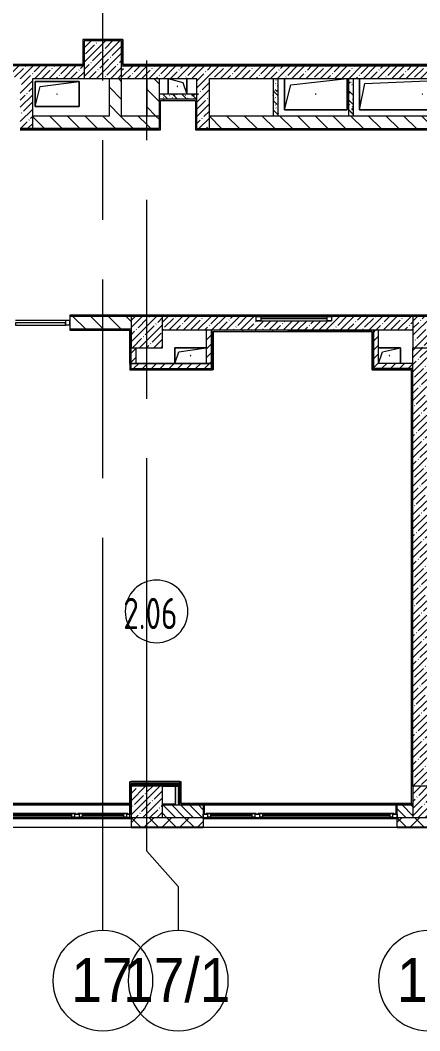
# Model space of a CAD drawing. Header units: millimetres. Extents: x -625 to 415037, y -3642 to 102118.
# Drawn here: x 207912 to 214292, y -3507 to 12629 of the extents above; entities that cross this region are included whole.
import ezdxf

# ---------------------------------------------------------------- set-up
doc = ezdxf.new("R2010")
doc.units = ezdxf.units.MM
doc.linetypes.add('Осевая', pattern=[6350, 1270, -952.5, 3175, -952.5])
for name, color, linetype, lineweight in [('A-AREA-IDEN', 7, 'Continuous', 9), ('A-GENM', 7, 'Continuous', 9), ('A-GLAZ', 7, 'Continuous', 9), ('A-GLAZ-1', 7, 'Continuous', 5), ('A-GLAZ-CURT', 7, 'Continuous', 9), ('A-GLAZ-CURT-2', 7, 'Continuous', 20), ('A-GLAZ-CWMG', 7, 'Continuous', 9), ('A-GLAZ-CWMG-1', 7, 'Continuous', 20), ('A-WALL', 7, 'Continuous', 5), ('I-WALL', 7, 'Continuous', 5), ('S-COLS', 7, 'Continuous', 9), ('S-COLS-1', 7, 'Continuous', 5), ('Оси', 7, 'Continuous', 9), ('Оси-1', 7, 'Continuous', 20), ('Оси-2', 7, 'Осевая', 9)]:
    doc.layers.add(name, color=color, linetype=linetype, lineweight=lineweight)
doc.layers.add('A-AREA-PATT-2', color=7, linetype='Continuous', lineweight=5, true_color=0xcde0ef, transparency=1)
doc.layers.add('A-WALL-1', color=9, linetype='Continuous', lineweight=5, true_color=0x808080)
doc.layers.add('A-WALL-FNSH-1', color=9, linetype='Continuous', lineweight=5, true_color=0x808080)
doc.styles.add('Arial', font='arial.ttf', dxfattribs={"width": 0.9, "height": 700})
doc.styles.add('СПДС', font='ГОСТ тип А.ttf', dxfattribs={"width": 0.9})
pattern_1 = [(45, (148772.12, -0.94), (-114.04925, 114.04925), []), (45, (148886.17, -0.94), (-114.04925, 114.04925), [201.612, -40.322, 6.706, -33.617])]
pattern_2 = [(135, (148772.12, -0.94), (-141.42136, -141.42136), [])]
pattern_3 = [(45, (148772.12, -0.94), (-70.71068, 70.71068), [])]
pattern_4 = [(135, (148772.12, -0.94), (-150.8683, -150.8683), [213.36, -35.56, 7.112, -35.56]), (135, (148772.12, 149.83), (-150.8683, -150.8683), []), (50, (148772.12, -0.94), (255.0577, -22.3145), [26.67, -293.37]), (355, (148772.12, -0.94), (-49.3404, 267.4791), [21.336, -234.696]), (100.451, (148793.38, -2.8), (205.7195, 245.1636), [22.666, -249.326]), (46.184, (148772.12, 70.18), (379.511, -58.86), [40.005, -440.055]), (96.636, (148803.75, 65.27), (332.3634, 346.399), [33.999, -373.989]), (351.184, (148772.12, 70.18), (332.3669, 346.3953), [32.004, -352.044]), (21, (148807.68, 52.4), (212.2602, -143.1711), [26.67, -293.37]), (326, (148807.68, 52.4), (86.5224, 257.8632), [21.336, -234.696]), (71.451, (148825.37, 40.47), (298.78395, 114.6901), [22.666, -249.326]), (37.5, (148772.12, -0.94), (4.32385, 118.37751), [6.706, -225.146, 6.706, -231.546, -235.585]), (37.5, (148772.12, -0.94), (4.32385, 118.37751), [-470.103, 6.706, -228.879]), (7.5, (148772.12, -0.94), (93.54758, 140.2533), [6.706, -129.134, 6.706, -219.812, -89.789]), (7.5, (148772.12, -0.94), (93.54758, 140.2533), [-362.356, 6.706, -83.083]), (327.5, (148692.82, -0.94), (189.82734, -8.02019), [6.706, -82.194, 6.706, -270.662, -368.046]), (327.5, (148692.82, -0.94), (189.82734, -8.02019), [-366.268, 6.706, -361.34]), (317.5, (148657.26, -0.94), (207.38114, 35.59764), [6.706, -108.864, 6.706, -177.495, -261.366]), (317.5, (148657.26, -0.94), (207.38114, 35.59764), [-299.771, 6.706, -254.66])]
pattern_5 = [(0, (148772.123, -0.94), (243.84, 60.96), [20.117, -162.763, 20.117, -162.763, -975.36]), (0, (148772.123, -0.94), (243.84, 60.96), [-365.76, 20.117, -345.643, 20.117, -162.763, -426.72]), (0, (148772.123, -0.94), (243.84, 60.96), [-914.4, 20.117, -101.803, 20.117, -284.683]), (120, (148863.563, 29.54), (-174.71291, 180.691634), [20.117, -162.763, 20.117, -162.763, -975.36]), (120, (148863.563, 29.54), (-174.71291, 180.691634), [-365.76, 20.117, -345.643, 20.117, -162.763, -426.72]), (120, (148863.563, 29.54), (-174.71291, 180.691634), [-914.4, 20.117, -101.803, 20.117, -284.683]), (240, (148894.043, 151.46), (-69.12709, -241.651634), [20.117, -162.763, 20.117, -162.763, -975.36]), (240, (148894.043, 151.46), (-69.12709, -241.651634), [-365.76, 20.117, -345.643, 20.117, -162.763, -426.72]), (240, (148894.043, 151.46), (-69.12709, -241.651634), [-914.4, 20.117, -101.803, 20.117, -284.683])]
pattern_6 = [(45, (148772.12, -0.94), (-212.132, 212.132), []), (135, (148772.12, -0.94), (-212.132, -212.132), [])]

# ---------------------------------------------------------------- blocks, each defined once
blk = doc.blocks.new('BSC_Колонна _Прямоугольная - 500х500-V282-Объем проектирования 2 этажа')
at = {"layer": 'S-COLS-1'}
h = blk.add_hatch(dxfattribs=at)
h.set_pattern_fill('FP_8', color=256, style=0, pattern_type=2)
h.set_pattern_definition([(45, (-61160, -7650), (-114.04925, 114.04925), []), (45, (-61045.95, -7650), (-114.04925, 114.04925), [201.613, -40.323, 6.706, -33.617])])
h.paths.add_polyline_path([(250, -250), (250, 250), (-250, 250), (-250, -250)])
for p, q in [((250, 250), (-250, 250)), ((-250, 250), (-250, -250)), ((250, -250), (250, 250)), ((-250, -250), (250, -250))]:
    blk.add_line(p, q, dxfattribs=at)
blk = doc.blocks.new('BSC_Колонна _Прямоугольная - 500х500-V289-Объем проектирования 2 этажа')
at = {"layer": 'S-COLS-1'}
h = blk.add_hatch(dxfattribs=at)
h.set_pattern_fill('FP_15', color=256, style=0, pattern_type=2)
h.set_pattern_definition([(45, (-61160, -150), (-114.04925, 114.04925), []), (45, (-61045.95, -150), (-114.04925, 114.04925), [201.613, -40.323, 6.706, -33.617])])
h.paths.add_polyline_path([(250, -250), (250, 250), (-250, 250), (-250, -250)])
for p, q in [((250, 250), (-250, 250)), ((-250, 250), (-250, -250)), ((250, -250), (250, 250)), ((-250, -250), (250, -250))]:
    blk.add_line(p, q, dxfattribs=at)
blk = doc.blocks.new('BSC_Колонна _Прямоугольная - 500х500-V290-Объем проектирования 2 этажа')
at = {"layer": 'S-COLS-1'}
h = blk.add_hatch(dxfattribs=at)
h.set_pattern_fill('FP_16', color=256, style=0, pattern_type=2)
h.set_pattern_definition([(45, (-65660, -150), (-114.04925, 114.04925), []), (45, (-65545.95, -150), (-114.04925, 114.04925), [201.613, -40.323, 6.706, -33.617])])
h.paths.add_polyline_path([(250, -250), (250, 250), (-250, 250), (-250, -250), (221, -250)])
for p, q in [((250, 250), (-250, 250)), ((-250, 250), (-250, -250)), ((250, -250), (250, 250)), ((-250, -250), (250, -250))]:
    blk.add_line(p, q, dxfattribs=at)
blk = doc.blocks.new('BSC_Колонна _Прямоугольная - 500х500-V293-Объем проектирования 2 этажа')
at = {"layer": 'S-COLS-1'}
h = blk.add_hatch(dxfattribs=at)
h.set_pattern_fill('FP_19', color=256, style=0, pattern_type=2)
h.set_pattern_definition([(45, (-65660, -7650), (-114.04925, 114.04925), []), (45, (-65545.95, -7650), (-114.04925, 114.04925), [201.613, -40.323, 6.706, -33.617])])
h.paths.add_polyline_path([(-250, -250), (250, -250), (250, 250), (-250, 250), (-250, 123)])
for p, q in [((250, 250), (-250, 250)), ((-250, 250), (-250, -250)), ((250, -250), (250, 250)), ((-250, -250), (250, -250))]:
    blk.add_line(p, q, dxfattribs=at)
blk = doc.blocks.new('BSC_Колонна _Прямоугольная - 600х600-V316-Объем проектирования 2 этажа')
at = {"layer": 'S-COLS-1'}
h = blk.add_hatch(dxfattribs=at)
h.set_pattern_fill('FP_69', color=256, style=0, pattern_type=2)
h.set_pattern_definition([(45, (-60460, -12000), (-114.04925, 114.04925), []), (45, (-60345.95, -12000), (-114.04925, 114.04925), [201.613, -40.323, 6.706, -33.617])])
h.paths.add_polyline_path([(208, -300), (300, -300), (300, 300), (-300, 300), (-300, -300)])
for p, q in [((300, 300), (-300, 300)), ((-300, 300), (-300, -300)), ((300, -300), (300, 300)), ((-300, -300), (300, -300))]:
    blk.add_line(p, q, dxfattribs=at)
blk = doc.blocks.new('120_Окно_СКБ_2Ст - 120_Окно_СКБ_2Ст 3100х2500 _мал_створка слева_-22446080-Объем проектирования 2 этажа')
at = {"layer": 'A-GLAZ'}
for p, q in [((-1550, -127), (-1550, -57)), ((-1550, -57), (-1480, -57)), ((-1480, -127), (-1550, -127)), ((-1480, -127), (-1500, -127)), ((-1500, -127), (-1500, -137)), ((-1500, -137), (670, -137)), ((670, -137), (-1500, -137)), ((-1480, -57), (-1480, -127)), ((650, -87), (-1480, -87)), ((-1480, -87), (-1480, -127)), ((-1430, -137), (-1430, -87)), ((600, -137), (600, -87)), ((650, -127), (650, -57)), ((650, -57), (720, -57)), ((650, -127), (650, -87)), ((720, -127), (650, -127)), ((670, -127), (650, -127)), ((670, -137), (670, -127)), ((720, -127), (700, -127)), ((700, -127), (700, -137)), ((700, -137), (1500, -137)), ((1500, -137), (700, -137)), ((720, -57), (720, -127)), ((1480, -87), (720, -87)), ((720, -87), (720, -127)), ((770, -137), (770, -87)), ((1430, -137), (1430, -87)), ((1480, -127), (1480, -57)), ((1480, -57), (1550, -57)), ((1480, -127), (1480, -87)), ((1550, -127), (1480, -127)), ((1500, -127), (1480, -127)), ((1500, -137), (1500, -127)), ((1550, -57), (1550, -127))]:
    blk.add_line(p, q, dxfattribs=at)
at = {"layer": 'A-GLAZ-1'}
for p, q in [((1550, -57), (-1550, -57)), ((-1530, -127), (-1500, -127)), ((-1430, -107), (600, -107)), ((600, -117), (-1430, -117)), ((670, -127), (700, -127)), ((770, -107), (1430, -107)), ((1430, -117), (770, -117)), ((1500, -127), (1530, -127))]:
    blk.add_line(p, q, dxfattribs=at)
blk = doc.blocks.new('120_Окно_СКБ_2Ст - 120_Окно_СКБ_2Ст 2100х2500 _мал створка СЛЕВА_-22446485-Объем проектирования 2 этажа')
at = {"layer": 'A-GLAZ'}
for p, q in [((-1050, -127), (-1050, -57)), ((-1050, -57), (-980, -57)), ((-980, -127), (-1050, -127)), ((-980, -127), (-1000, -127)), ((-1000, -127), (-1000, -137)), ((-1000, -137), (-200, -137)), ((-200, -137), (-1000, -137)), ((-980, -57), (-980, -127)), ((-220, -87), (-980, -87)), ((-980, -87), (-980, -127)), ((-930, -137), (-930, -87)), ((-270, -137), (-270, -87)), ((-220, -127), (-220, -57)), ((-220, -57), (-150, -57)), ((-220, -127), (-220, -87)), ((-150, -127), (-220, -127)), ((-200, -127), (-220, -127)), ((-200, -137), (-200, -127)), ((-150, -127), (-170, -127)), ((-170, -127), (-170, -137)), ((-170, -137), (1000, -137)), ((1000, -137), (-170, -137)), ((-150, -57), (-150, -127)), ((980, -87), (-150, -87)), ((-150, -87), (-150, -127)), ((-100, -137), (-100, -87)), ((930, -137), (930, -87)), ((980, -127), (980, -57)), ((980, -57), (1050, -57)), ((980, -127), (980, -87)), ((1050, -127), (980, -127)), ((1000, -127), (980, -127)), ((1000, -137), (1000, -127)), ((1050, -57), (1050, -127))]:
    blk.add_line(p, q, dxfattribs=at)
at = {"layer": 'A-GLAZ-1'}
for p, q in [((1050, -57), (-1050, -57)), ((-1050, -127), (-1000, -127)), ((-930, -107), (-270, -107)), ((-270, -117), (-930, -117)), ((-200, -127), (-170, -127)), ((-100, -107), (930, -107)), ((930, -117), (-100, -117)), ((1000, -127), (1030, -127))]:
    blk.add_line(p, q, dxfattribs=at)
blk = doc.blocks.new('GM_Отверстие прямоугольное _в плите_ - Отверстие-21619835-Объем проектирования 2 этажа')
at = {"layer": 'A-GENM'}
for p, q in [((-125, 150), (125, 150)), ((125, 150), (-125, 150)), ((-125, -150), (-62.5, 87.5)), ((-62.5, 87.5), (125, 150)), ((125, -150), (-125, -150)), ((-125, -150), (125, -150))]:
    blk.add_line(p, q, dxfattribs=at)
for start, end in [(360, 180), (180, 360)]:
    blk.add_arc((0, 0), 2.5, start, end, dxfattribs=at)
blk = doc.blocks.new('GM_Отверстие прямоугольное _в плите_ - Отверстие-21982021-Объем проектирования 2 этажа')
at = {"layer": 'A-GENM'}
for p, q in [((-350, -200), (-350, 200)), ((-350, 200), (350, 200)), ((350, 200), (-350, 200)), ((-350, 200), (-350, -200)), ((-270, 120), (350, 200)), ((350, 200), (350, -200)), ((350, -200), (350, 200)), ((-350, -200), (-270, 120)), ((350, -200), (-350, -200)), ((-350, -200), (350, -200))]:
    blk.add_line(p, q, dxfattribs=at)
for start, end in [(360, 180), (180, 360)]:
    blk.add_arc((0, 0), 2.5, start, end, dxfattribs=at)
blk = doc.blocks.new('GM_Отверстие прямоугольное _в плите_ - Отверстие-21980457-Объем проектирования 2 этажа')
at = {"layer": 'A-GENM'}
for p, q in [((-500, -250), (-500, 250)), ((-500, 250), (-500, -250)), ((-400, 150), (500, 250)), ((500, 250), (500, -250)), ((500, -250), (500, 250)), ((-500, -250), (-400, 150)), ((500, -250), (-500, -250)), ((-500, -250), (500, -250))]:
    blk.add_line(p, q, dxfattribs=at)
for start, end in [(360, 180), (180, 360)]:
    blk.add_arc((0, 0), 2.5, start, end, dxfattribs=at)
blk = doc.blocks.new('GM_Отверстие прямоугольное _в плите_ - Отверстие-21982946-Объем проектирования 2 этажа')
at = {"layer": 'A-GENM'}
for p, q in [((-1000, -250), (-1000, 250)), ((-1000, 250), (-1000, -250)), ((-1000, -250), (-917, 167)), ((-917, 167), (1000, 250)), ((1000, -250), (-1000, -250)), ((-1000, -250), (1000, -250))]:
    blk.add_line(p, q, dxfattribs=at)
for start, end in [(360, 180), (180, 360)]:
    blk.add_arc((0, 0), 2.5, start, end, dxfattribs=at)
blk = doc.blocks.new('GM_Отверстие прямоугольное _в плите_ - Отверстие-21981336-Объем проектирования 2 этажа')
at = {"layer": 'A-GENM'}
for p, q in [((-175, 125), (175, 125)), ((175, 125), (-175, 125)), ((-175, -125), (-112.5, 62.5)), ((-112.5, 62.5), (175, 125)), ((175, 125), (175, -125)), ((175, -125), (175, 125))]:
    blk.add_line(p, q, dxfattribs=at)
for start, end in [(360, 180), (180, 360)]:
    blk.add_arc((0, 0), 2.5, start, end, dxfattribs=at)
blk = doc.blocks.new('GM_Отверстие прямоугольное _в плите_ - Отверстие-V416-Объем проектирования 2 этажа')
at = {"layer": 'A-GENM'}
for p, q in [((-250, -125), (-250, 125)), ((-250, 125), (250, 125)), ((250, 125), (-250, 125)), ((-250, 125), (-250, -125)), ((-250, -125), (-187, 62)), ((-187, 62), (250, 125))]:
    blk.add_line(p, q, dxfattribs=at)
for start, end in [(360, 180), (180, 360)]:
    blk.add_arc((0, 0), 2.5, start, end, dxfattribs=at)
blk = doc.blocks.new('120_Окно_СКБ_1Ст - 120_Окно_СКБ_1Ст 400х1200 EI30-24228621-Объем проектирования 2 этажа')
at = {"layer": 'A-GLAZ'}
for p, q in [((-600, 40), (-600, 110)), ((-600, 110), (-530, 110)), ((-530, 40), (-600, 40)), ((-530, 110), (-530, 40)), ((530, 40), (530, 110)), ((530, 110), (600, 110)), ((600, 40), (530, 40)), ((600, 110), (600, 40))]:
    blk.add_line(p, q, dxfattribs=at)
at = {"layer": 'A-GLAZ-1'}
for p, q in [((600, 110), (-600, 110)), ((-600, 40), (600, 40)), ((530, 80), (-530, 80)), ((530, 70), (-530, 70))]:
    blk.add_line(p, q, dxfattribs=at)
blk = doc.blocks.new('Прямоугольный импост - 50 x 70 мм-31700031-Объем проектирования 2 этажа')
at = {"layer": 'A-GLAZ-CWMG-1'}
for p, q in [((-70, 35), (0, 35)), ((-70, -35), (-70, 35)), ((0, 35), (0, -35)), ((0, -35), (-70, -35))]:
    blk.add_line(p, q, dxfattribs=at)
blk = doc.blocks.new('Системная панель - Стекло - 40мм-V499-Объем проектирования 2 этажа')
at = {"layer": 'A-GLAZ-CURT-2'}
for p, q in [((397.5, 0), (-397.5, 0)), ((-397.5, 0), (-397.5, -40)), ((397.5, -40), (397.5, 0)), ((-397.5, -40), (397.5, -40))]:
    blk.add_line(p, q, dxfattribs=at)
blk = doc.blocks.new('Прямоугольный импост - 50 x 70 мм-31720914-Объем проектирования 2 этажа')
at = {"layer": 'A-GLAZ-CWMG'}
blk.add_line((6460, 7920), (5665, 7920), dxfattribs=at)
blk = doc.blocks.new('Ось сетки - D8-29747960-Объем проектирования 2 этажа')
at = {"layer": 'Оси-1'}
for start, end in [(360, 180), (180, 360)]:
    blk.add_arc((0, 0), 4, start, end, dxfattribs=at)
blk = doc.blocks.new('Марка_Помещения - Номер-25198446-Объем проектирования 2 этажа')
at = {"layer": 'A-AREA-IDEN'}
for start, end in [(360, 180), (180, 360)]:
    blk.add_arc((0, 0), 2.5, start, end, dxfattribs=at)

msp = doc.modelspace()

# ---------------------------------------------------------------- hatches: boundary and pattern name
at = {"layer": 'A-AREA-PATT-2'}
h = msp.add_hatch(color=256, dxfattribs=at)
h.paths.add_polyline_path([(210991, 7049), (210991, 7651), (212183, 7651), (212183, 7655), (210987, 7654), (210987, 7150), (210983, 7148), (210983, 7049)])
h.paths.add_polyline_path([(209707, 7049), (210982, 7049), (210982, 7150), (210972, 7149), (210972, 7059), (209662, 7059), (209663, 7049), (209685, 7049)])
at = {"layer": 'A-WALL'}
h = msp.add_hatch(dxfattribs=at)
h.set_pattern_fill('FP_2', color=256, style=0, pattern_type=2)
h.set_pattern_definition([(135, (148772.12, -0.94), (-70.71068, -70.71068), [])])
h.paths.add_polyline_path([(213932, -101), (214182, -101), (214182, 99), (213932, 99), (213932, 81)])
h.paths.add_polyline_path([(210317, -101), (210832, -101), (210832, 99), (210182, 99), (210182, -101)])
h = msp.add_hatch(dxfattribs=at)
h.set_pattern_fill('FP_24', color=256, style=0, pattern_type=2)
h.set_pattern_definition([(45, (148772.12, -0.94), (-141.42136, 141.42136), []), (135, (148772.12, -0.94), (-141.42136, -141.42136), [])])
h.paths.add_polyline_path([(224252, -251), (224472, -251), (224472, -101), (220332, -101), (220332, -251), (224049, -251)])
h.paths.add_polyline_path([(216099, -251), (219432, -251), (219432, -101), (215832, -101), (215832, -251)])
h.paths.add_polyline_path([(214182, -251), (214932, -251), (214932, -101), (213932, -101), (213932, -251)])
h.paths.add_polyline_path([(210182, -251), (210832, -251), (210832, -101), (209682, -101), (209682, -251)])
h.paths.add_polyline_path([(207582, -251), (207582, -101), (206832, -101), (206832, -251), (207426, -251)])
h.paths.add_polyline_path([(205182, -251), (205932, -251), (205932, -101), (205182, -101), (205182, -119)])
h.paths.add_polyline_path([(200682, -251), (202082, -251), (202082, -101), (200682, -101)])
h.paths.add_polyline_path([(196585, -251), (197582, -251), (197582, -101), (196182, -101), (196182, -251)])
h.paths.add_polyline_path([(191682, -251), (192808, -251), (192808, -101), (191432, -101), (191432, -251), (191526, -251)])
h.paths.add_polyline_path([(194082, -251), (194082, -101), (193708, -101), (193708, -251)])
h.paths.add_polyline_path([(187262, -251), (188332, -251), (188332, -101), (186762, -101), (186762, -251), (187189, -251)])
h.paths.add_polyline_path([(181782, -251), (182642, -251), (182642, -101), (181782, -101), (181782, -119)])
h.paths.add_polyline_path([(183575, -251), (184662, -251), (184662, -101), (183542, -101), (183542, -251)])
h.paths.add_polyline_path([(178516, -251), (179682, -251), (179682, -101), (177982, -101), (177982, -251)])
h.paths.add_polyline_path([(171289, -251), (171482, -251), (171482, -101), (170382, -101), (170382, -251), (171282, -251)])
h.paths.add_polyline_path([(174903, -251), (175182, -251), (175182, -101), (173582, -101), (173582, -251), (174332, -251)])
h.paths.add_polyline_path([(165432, -251), (166032, -251), (166032, -101), (164882, -101), (164882, -251)])
h.paths.add_polyline_path([(167582, -251), (167582, -101), (166932, -101), (166932, -251), (166953, -251)])
h.paths.add_polyline_path([(160932, -251), (161782, -251), (161782, -101), (160432, -101), (160432, -251), (160448, -251)])
h.paths.add_polyline_path([(155389, -251), (157332, -251), (157332, -101), (153402, -101), (153402, -251), (154666, -251)])
h.paths.add_polyline_path([(148662, -251), (152502, -251), (152502, -101), (148512, -101), (148512, -251)])
at = {"layer": 'I-WALL'}
h = msp.add_hatch(dxfattribs=at)
h.set_pattern_fill('FP_191', color=256, style=0, pattern_type=2)
h.set_pattern_definition(pattern_5)
h.paths.add_polyline_path([(208932, 11919), (208932, 12319), (208912, 12319), (208912, 11919)])
h = msp.add_hatch(dxfattribs=at)
h.set_pattern_fill('FP_191', color=256, style=0, pattern_type=2)
h.set_pattern_definition(pattern_5)
h.paths.add_polyline_path([(208940, 12299), (209552, 12299), (209552, 12319), (208932, 12319), (208932, 12299)])
h = msp.add_hatch(dxfattribs=at)
h.set_pattern_fill('FP_191', color=256, style=0, pattern_type=2)
h.set_pattern_definition(pattern_5)
h.paths.add_polyline_path([(209532, 11899), (209552, 11901), (209552, 11919), (209534, 11901)])
h.paths.add_polyline_path([(209532, 11899), (209552, 11920), (209552, 12299), (209532, 12299), (209532, 11901)])
h = msp.add_hatch(dxfattribs=at)
h.set_pattern_fill('FP_1', color=256, style=0, pattern_type=2)
h.set_pattern_definition(pattern_1)
h.paths.add_polyline_path([(209932, 11699), (214932, 11699), (214932, 11899), (209532, 11899), (209532, 11699), (209867, 11699)])
h.paths.add_polyline_path([(208871, 11699), (208932, 11699), (208932, 11899), (203532, 11899), (203532, 11699), (208112, 11699)])
h = msp.add_hatch(dxfattribs=at)
h.set_pattern_fill('FP_191', color=256, style=0, pattern_type=2)
h.set_pattern_definition(pattern_5)
h.paths.add_polyline_path([(204535, 11899), (208932, 11899), (208911, 11919), (203553, 11919), (203552, 11899), (204472, 11899)])
h.paths.add_polyline_path([(208932, 11899), (208932, 11919), (208912, 11919)])
h = msp.add_hatch(dxfattribs=at)
h.set_pattern_fill('FP_191', color=256, style=0, pattern_type=2)
h.set_pattern_definition(pattern_5)
h.paths.add_polyline_path([(214932, 11899), (214932, 11919), (214914, 11917)])
h.paths.add_polyline_path([(214932, 11899), (214911, 11919), (209552, 11919), (209552, 11899), (214778, 11899)])
h = msp.add_hatch(dxfattribs=at)
h.set_pattern_fill('FP_1', color=256, style=0, pattern_type=2)
h.set_pattern_definition(pattern_1)
h.paths.add_polyline_path([(208112, 10899), (208112, 11699), (207912, 11699), (207912, 10899)])
h = msp.add_hatch(dxfattribs=at)
h.set_pattern_fill('FP_23', color=256, style=0, pattern_type=2)
h.set_pattern_definition(pattern_2)
h.paths.add_polyline_path([(209332, 11099), (209532, 11099), (209532, 11699), (209332, 11699), (209332, 11199)])
h = msp.add_hatch(dxfattribs=at)
h.set_pattern_fill('FP_23', color=256, style=0, pattern_type=2)
h.set_pattern_definition(pattern_2)
h.paths.add_polyline_path([(209992, 11099), (210132, 11099), (210132, 11699), (209932, 11699), (209932, 11099)])
h = msp.add_hatch(dxfattribs=at)
h.set_pattern_fill('FP_1', color=256, style=0, pattern_type=2)
h.set_pattern_definition(pattern_1)
h.paths.add_polyline_path([(210732, 10899), (210932, 10899), (210932, 11699), (210732, 11699), (210732, 11099)])
h = msp.add_hatch(dxfattribs=at)
h.set_pattern_fill('FP_41', color=256, style=0, pattern_type=2)
h.set_pattern_definition(pattern_4)
h.paths.add_polyline_path([(212032, 11099), (212032, 11699), (211952, 11699), (211952, 11099)])
h = msp.add_hatch(dxfattribs=at)
h.set_pattern_fill('FP_41', color=256, style=0, pattern_type=2)
h.set_pattern_definition(pattern_4)
h.paths.add_polyline_path([(213232, 11099), (213232, 11699), (213152, 11699), (213152, 11099)])
h = msp.add_hatch(dxfattribs=at)
h.set_pattern_fill('FP_41', color=256, style=0, pattern_type=2)
h.set_pattern_definition(pattern_4)
h.paths.add_polyline_path([(210132, 11369), (210732, 11369), (210732, 11449), (210132, 11449)])
h = msp.add_hatch(dxfattribs=at)
h.set_pattern_fill('FP_191', color=256, style=0, pattern_type=2)
h.set_pattern_definition(pattern_5)
h.paths.add_polyline_path([(210132, 11369), (210152, 11349), (210152, 11369)])
h.paths.add_polyline_path([(210152, 10879), (210151, 11349), (210132, 11366), (210132, 10879)])
h = msp.add_hatch(dxfattribs=at)
h.set_pattern_fill('FP_191', color=256, style=0, pattern_type=2)
h.set_pattern_definition(pattern_5)
h.paths.add_polyline_path([(210152, 11349), (210711, 11349), (210732, 11369), (210152, 11369), (210152, 11362)])
h.paths.add_polyline_path([(210712, 11349), (210732, 11349), (210732, 11369), (210723, 11360)])
h = msp.add_hatch(dxfattribs=at)
h.set_pattern_fill('FP_191', color=256, style=0, pattern_type=2)
h.set_pattern_definition(pattern_5)
h.paths.add_polyline_path([(210732, 10899), (210732, 11349), (210712, 11349), (210712, 10899)])
h = msp.add_hatch(dxfattribs=at)
h.set_pattern_fill('FP_23', color=256, style=0, pattern_type=2)
h.set_pattern_definition(pattern_2)
h.paths.add_polyline_path([(209732, 10899), (209932, 10899), (209932, 11099), (208112, 11099), (208112, 10899), (209594, 10899)])
h.paths.add_polyline_path([(197307, 10899), (200482, 10899), (200482, 11099), (196033, 11099), (196033, 10899)])
h.paths.add_polyline_path([(200682, 10899), (204272, 10899), (204272, 11099), (200682, 11099)])
h.paths.add_polyline_path([(205172, 10899), (205382, 10899), (205382, 11099), (205172, 11099), (205172, 10940)])
h.paths.add_polyline_path([(206082, 10899), (206302, 10899), (206302, 11099), (206082, 11099), (206082, 10979)])
h.paths.add_polyline_path([(207212, 10899), (207212, 11099), (207002, 11099), (207002, 10899)])
h = msp.add_hatch(dxfattribs=at)
h.set_pattern_fill('FP_23', color=256, style=0, pattern_type=2)
h.set_pattern_definition(pattern_2)
h.paths.add_polyline_path([(209932, 10899), (210132, 10899), (210132, 11099), (209932, 11099), (209932, 11038)])
h = msp.add_hatch(dxfattribs=at)
h.set_pattern_fill('FP_23', color=256, style=0, pattern_type=2)
h.set_pattern_definition(pattern_2)
h.paths.add_polyline_path([(215332, 10899), (215332, 11099), (210932, 11099), (210932, 10899), (214653, 10899)])
h = msp.add_hatch(dxfattribs=at)
h.set_pattern_fill('FP_191', color=256, style=0, pattern_type=2)
h.set_pattern_definition(pattern_5)
h.paths.add_polyline_path([(209732, 10879), (210132, 10879), (210132, 10899), (207912, 10899), (207912, 10879), (209594, 10879)])
h.paths.add_polyline_path([(207111, 10879), (207212, 10879), (207212, 10899), (207002, 10899), (207002, 10879), (207031, 10879)])
h.paths.add_polyline_path([(206302, 10879), (206302, 10899), (206082, 10899), (206082, 10879), (206231, 10879)])
h.paths.add_polyline_path([(201644, 10879), (204472, 10879), (204472, 10899), (196013, 10899), (196013, 10879), (200911, 10879)])
h.paths.add_polyline_path([(205172, 10879), (205382, 10879), (205382, 10899), (205172, 10899)])
h = msp.add_hatch(dxfattribs=at)
h.set_pattern_fill('FP_191', color=256, style=0, pattern_type=2)
h.set_pattern_definition(pattern_5)
h.paths.add_polyline_path([(212032, 10879), (215532, 10879), (215532, 10899), (210712, 10898), (210712, 10879), (211952, 10879)])
h = msp.add_hatch(dxfattribs=at)
h.set_pattern_fill('FP_191', color=256, style=0, pattern_type=2)
h.set_pattern_definition(pattern_5)
h.paths.add_polyline_path([(223516, 7899), (223522, 7899), (223501, 7919), (222477, 7919), (222477, 7907), (222532, 7907), (222532, 7899), (223502, 7899)])
h.paths.add_polyline_path([(221022, 7899), (221023, 7907), (221077, 7907), (221077, 7919), (220507, 7919), (220507, 7907), (220537, 7907), (220537, 7899), (220872, 7899)])
h.paths.add_polyline_path([(219092, 7899), (219377, 7899), (219377, 7907), (219407, 7907), (219407, 7919), (218133, 7919), (218133, 7907), (218163, 7907), (218163, 7899), (218989, 7899)])
h.paths.add_polyline_path([(214402, 7899), (214697, 7900), (214697, 7907), (214727, 7907), (214727, 7919), (208703, 7919), (208703, 7899), (214182, 7899)])
h.paths.add_polyline_path([(216099, 7899), (217003, 7899), (217003, 7907), (217033, 7907), (217033, 7919), (215827, 7919), (215827, 7907), (215857, 7907), (215857, 7899), (215991, 7899)])
h.paths.add_polyline_path([(206203, 7899), (206203, 7919), (199702, 7919), (199702, 7899), (205980, 7899)])
h.paths.add_polyline_path([(196682, 7899), (197202, 7899), (197202, 7919), (190833, 7919), (190833, 7899), (196182, 7899)])
h.paths.add_polyline_path([(187532, 7899), (188333, 7899), (188333, 7919), (187532, 7918), (187513, 7899)])
h.paths.add_polyline_path([(187512, 7899), (187522, 7909), (187512, 7919), (187512, 7913)])
h = msp.add_hatch(dxfattribs=at)
h.set_pattern_fill('FP_23', color=256, style=0, pattern_type=2)
h.set_pattern_definition(pattern_2)
h.paths.add_polyline_path([(205952, 7699), (206203, 7699), (206203, 7899), (205682, 7899), (205682, 7699)])
h.paths.add_polyline_path([(208703, 7699), (209682, 7699), (209682, 7899), (208703, 7899), (208703, 7855)])
h = msp.add_hatch(dxfattribs=at)
h.set_pattern_fill('FP_1', color=256, style=0, pattern_type=2)
h.set_pattern_definition(pattern_1)
h.paths.add_polyline_path([(213930, 7679), (214182, 7679), (214182, 7899), (212882, 7899), (212882, 7829), (211682, 7829), (211682, 7899), (210182, 7899), (210182, 7679), (213632, 7679)])
h = msp.add_hatch(dxfattribs=at)
h.set_pattern_fill('FP_191', color=256, style=0, pattern_type=2)
h.set_pattern_definition(pattern_5)
h.paths.add_polyline_path([(209661, 7679), (209682, 7699), (208703, 7699), (208703, 7679), (209411, 7679)])
h.paths.add_polyline_path([(209682, 7679), (209682, 7699), (209662, 7679)])
h.paths.add_polyline_path([(205980, 7679), (206203, 7679), (206203, 7699), (205682, 7699), (205703, 7679), (205952, 7679)])
h.paths.add_polyline_path([(205702, 7679), (205682, 7699), (205682, 7679)])
h = msp.add_hatch(dxfattribs=at)
h.set_pattern_fill('FP_191', color=256, style=0, pattern_type=2)
h.set_pattern_definition(pattern_5)
h.paths.add_polyline_path([(209682, 7069), (209682, 7679), (209662, 7679), (209662, 7069)])
h = msp.add_hatch(dxfattribs=at)
h.set_pattern_fill('FP_22', color=256, style=0, pattern_type=2)
h.set_pattern_definition(pattern_3)
h.paths.add_polyline_path([(210962, 7149), (210962, 7679), (210882, 7679), (210882, 7149), (210918, 7149)])
h = msp.add_hatch(dxfattribs=at)
h.set_pattern_fill('FP_191', color=256, style=0, pattern_type=2)
h.set_pattern_definition(pattern_5)
h.paths.add_polyline_path([(213208, 7659), (213531, 7659), (213532, 7679), (210962, 7679), (210962, 7659), (213125, 7659)])
h = msp.add_hatch(dxfattribs=at)
h.set_pattern_fill('FP_191', color=256, style=0, pattern_type=2)
h.set_pattern_definition(pattern_5)
h.paths.add_polyline_path([(210972, 7049), (210982, 7049), (210982, 7659), (210962, 7659), (210962, 7049), (210971, 7049)])
h = msp.add_hatch(dxfattribs=at)
h.set_pattern_fill('FP_191', color=256, style=0, pattern_type=2)
h.set_pattern_definition(pattern_5)
h.paths.add_polyline_path([(213552, 7069), (213552, 7679), (213532, 7679), (213532, 7069)])
h = msp.add_hatch(dxfattribs=at)
h.set_pattern_fill('FP_22', color=256, style=0, pattern_type=2)
h.set_pattern_definition(pattern_3)
h.paths.add_polyline_path([(213632, 7069), (213632, 7679), (213552, 7679), (213552, 7069), (213573, 7069)])
h = msp.add_hatch(dxfattribs=at)
h.set_pattern_fill('FP_22', color=256, style=0, pattern_type=2)
h.set_pattern_definition(pattern_3)
h.paths.add_polyline_path([(209700, 7149), (209762, 7149), (209762, 7399), (209682, 7399), (209682, 7149)])
h = msp.add_hatch(dxfattribs=at)
h.set_pattern_fill('FP_1', color=256, style=0, pattern_type=2)
h.set_pattern_definition(pattern_1)
h.paths.add_polyline_path([(214354, 399), (214402, 399), (214402, 7399), (214182, 7399), (214182, 399), (214346, 399)])
h = msp.add_hatch(dxfattribs=at)
h.set_pattern_fill('FP_22', color=256, style=0, pattern_type=2)
h.set_pattern_definition(pattern_3)
h.paths.add_polyline_path([(210482, 7069), (210962, 7069), (210962, 7149), (209682, 7149), (209682, 7069), (210317, 7069)])
h = msp.add_hatch(dxfattribs=at)
h.set_pattern_fill('FP_22', color=256, style=0, pattern_type=2)
h.set_pattern_definition(pattern_3)
h.paths.add_polyline_path([(213930, 7069), (214182, 7069), (214182, 7149), (213632, 7149), (213632, 7069), (213763, 7069)])
h = msp.add_hatch(dxfattribs=at)
h.set_pattern_fill('FP_191', color=256, style=0, pattern_type=2)
h.set_pattern_definition(pattern_5)
h.paths.add_polyline_path([(210961, 7049), (210961, 7049), (209662, 7069), (209663, 7049), (210483, 7049)])
h = msp.add_hatch(dxfattribs=at)
h.set_pattern_fill('FP_191', color=256, style=0, pattern_type=2)
h.set_pattern_definition(pattern_5)
h.paths.add_polyline_path([(210962, 7049), (210962, 7069), (209762, 7068), (210961, 7049)])
h = msp.add_hatch(dxfattribs=at)
h.set_pattern_fill('FP_191', color=256, style=0, pattern_type=2)
h.set_pattern_definition(pattern_5)
h.paths.add_polyline_path([(213930, 7049), (214161, 7049), (214161, 7069), (213532, 7069), (213532, 7049), (213781, 7049)])
h = msp.add_hatch(dxfattribs=at)
h.set_pattern_fill('FP_191', color=256, style=0, pattern_type=2)
h.set_pattern_definition(pattern_5)
h.paths.add_polyline_path([(214182, 99), (214180, 119), (214162, 119), (214162, 99)])
h.paths.add_polyline_path([(214182, 119), (214182, 7069), (214162, 7069), (214163, 120), (214180, 119)])
for points in [[(210180, 424), (210462, 424), (210462, 474), (209682, 474), (209682, 469), (209662, 469), (209662, 424), (209682, 424)], [(210387, 99), (210437, 99), (210437, 399), (210387, 399), (210387, 119)]]:
    msp.add_hatch(color=256, dxfattribs=at).paths.add_polyline_path(points)
h = msp.add_hatch(dxfattribs=at)
h.set_pattern_fill('FP_192', color=256, style=0, pattern_type=2)
h.set_pattern_definition(pattern_6)
h.paths.add_polyline_path([(210317, 412), (210462, 412), (210462, 424), (209662, 424), (209662, 412), (210182, 412)])
h = msp.add_hatch(dxfattribs=at)
h.set_pattern_fill('FP_192', color=256, style=0, pattern_type=2)
h.set_pattern_definition(pattern_6)
h.paths.add_polyline_path([(210317, 399), (210450, 399), (210450, 412), (209662, 412), (209662, 399), (210182, 399)])
h = msp.add_hatch(dxfattribs=at)
h.set_pattern_fill('FP_191', color=256, style=0, pattern_type=2)
h.set_pattern_definition(pattern_5)
h.paths.add_polyline_path([(209682, 129), (209682, 399), (209662, 399), (209662, 129), (209672, 129)])
h = msp.add_hatch(dxfattribs=at)
h.set_pattern_fill('FP_192', color=256, style=0, pattern_type=2)
h.set_pattern_definition(pattern_6)
h.paths.add_polyline_path([(210450, 99), (210450, 399), (210437, 399), (210437, 99)])
h = msp.add_hatch(dxfattribs=at)
h.set_pattern_fill('FP_192', color=256, style=0, pattern_type=2)
h.set_pattern_definition(pattern_6)
h.paths.add_polyline_path([(210462, 99), (210462, 412), (210450, 412), (210450, 99)])
h = msp.add_hatch(dxfattribs=at)
h.set_pattern_fill('FP_191', color=256, style=0, pattern_type=2)
h.set_pattern_definition(pattern_5)
h.paths.add_polyline_path([(210462, 119), (210482, 120), (210482, 449), (210462, 449), (210462, 119)])
h = msp.add_hatch(dxfattribs=at)
h.set_pattern_fill('FP_191', color=256, style=0, pattern_type=2)
h.set_pattern_definition(pattern_5)
h.paths.add_polyline_path([(205932, 99), (209672, 99), (209672, 119), (205932, 119)])
h = msp.add_hatch(dxfattribs=at)
h.set_pattern_fill('FP_191', color=256, style=0, pattern_type=2)
h.set_pattern_definition(pattern_5)
h.paths.add_polyline_path([(212123, 99), (214162, 101), (214162, 119), (210462, 119), (210462, 99), (211762, 99)])
h = msp.add_hatch(dxfattribs=at)
h.set_pattern_fill('FP_191', color=256, style=0, pattern_type=2)
h.set_pattern_definition(pattern_5)
h.paths.add_polyline_path([(210852, -49), (210852, 99), (210832, 99), (210832, -49)])
h = msp.add_hatch(dxfattribs=at)
h.set_pattern_fill('FP_191', color=256, style=0, pattern_type=2)
h.set_pattern_definition(pattern_5)
h.paths.add_polyline_path([(213932, -49), (213930, 99), (213912, 97), (213912, -49), (213930, -49)])

# ---------------------------------------------------------------- linework, layer by layer
at = {"layer": 'A-WALL'}
for p, q in [((208912, 12319), (208912, 11919)), ((209552, 12319), (209552, 11919)), ((203552, 11919), (208912, 11919)), ((209532, 11899), (214932, 11899)), ((210152, 10878), (210152, 11349)), ((210132, 10899), (207912, 10899)), ((210132, 10878), (210132, 10879)), ((208703, 7919), (214052, 7919)), ((211532, 7919), (211532, 7920)), ((211582, 7920), (211582, 7919)), ((214052, 7919), (214052, 7920)), ((208703, 7699), (209682, 7699)), ((209661, 7678), (209661, 7679)), ((214182, 7679), (210182, 7679)), ((210962, 7679), (210962, 7069)), ((213532, 7659), (212183, 7659)), ((213531, 7658), (213531, 7659)), ((213532, 7069), (213532, 7659)), ((214182, 399), (214182, 7399)), ((214182, 7069), (213552, 7069)), ((214162, 99), (214162, 7049)), ((210462, 424), (209662, 424)), ((210450, 412), (209662, 412)), ((209662, 399), (209682, 399)), ((210437, 399), (210437, 99)), ((210450, 412), (210450, 99)), ((210482, 120), (210482, 119)), ((210482, 119), (214182, 119)), ((214162, 99), (214182, 99)), ((209662, -101), (209662, -49)), ((210182, -101), (214182, -101)), ((209682, -259), (207582, -259)), ((209682, -251), (210832, -251)), ((209682, -254), (210832, -254)), ((213932, -259), (210832, -259)), ((213932, -251), (214932, -251)), ((213932, -254), (214932, -254))]:
    msp.add_line(p, q, dxfattribs=at)
at = {"layer": 'A-WALL-1'}
for p, q in [((209552, 12319), (208912, 12319)), ((208932, 11899), (203532, 11899)), ((208112, 10899), (208112, 11699)), ((208112, 11699), (208932, 11699)), ((209332, 11699), (209332, 11099)), ((209532, 11099), (209532, 11699)), ((209532, 11699), (210732, 11699)), ((209932, 11699), (209932, 11099)), ((210132, 11699), (210132, 10899)), ((210732, 10899), (210732, 11699)), ((210932, 10899), (210932, 11699)), ((210932, 11699), (214932, 11699)), ((211952, 11699), (211952, 11099)), ((212032, 11099), (212032, 11699)), ((213152, 11699), (213152, 11099)), ((213232, 11099), (213232, 11699)), ((210732, 11449), (210132, 11449)), ((210732, 11369), (210132, 11369)), ((210711, 11349), (210712, 11349)), ((210712, 11349), (210712, 10879)), ((209332, 11099), (208112, 11099)), ((210132, 11099), (209532, 11099)), ((215332, 11099), (210932, 11099)), ((210132, 10878), (210152, 10878)), ((210732, 10899), (215532, 10899)), ((208703, 7919), (208703, 7679)), ((209682, 7899), (208703, 7899)), ((211682, 7899), (210182, 7899)), ((214182, 7899), (212882, 7899)), ((209661, 7679), (209662, 7679)), ((210882, 7679), (210882, 7149)), ((210982, 7049), (210982, 7651)), ((213552, 7679), (213552, 7069)), ((213632, 7149), (213632, 7679)), ((209682, 7049), (209682, 7399)), ((209762, 7149), (209762, 7399)), ((209662, 7150), (209662, 7049)), ((210882, 7149), (209762, 7149)), ((214182, 7149), (213632, 7149)), ((209662, 7049), (210982, 7049)), ((209682, 7069), (210962, 7069)), ((214161, 7049), (214162, 7049)), ((210462, 469), (209662, 469)), ((210462, 474), (209682, 474)), ((209682, 474), (209682, 469)), ((209682, 449), (210462, 449)), ((210182, 399), (210437, 399)), ((210387, 399), (210387, 99)), ((210462, 99), (210462, 474)), ((205682, 99), (209672, 99)), ((209662, 140), (209662, 129)), ((209662, 129), (209682, 129)), ((209672, 99), (209672, 119)), ((210182, 99), (214162, 99)), ((210832, 99), (210832, -251)), ((210852, -49), (210852, 99)), ((213912, 99), (213912, -49)), ((213932, -251), (213932, 99)), ((209682, -101), (209682, -251)), ((210832, -49), (210852, -49)), ((213912, -49), (213932, -49))]:
    msp.add_line(p, q, dxfattribs=at)
at = {"layer": 'A-WALL-FNSH-1'}
for p, q in [((209553, 12320), (208911, 12320)), ((208911, 12320), (208911, 11920)), ((209553, 11920), (209553, 12320)), ((208911, 11920), (203552, 11920)), ((209552, 11919), (214899, 11919)), ((214911, 11920), (209553, 11920)), ((210153, 11348), (210711, 11348)), ((210153, 10878), (210153, 11348)), ((210132, 10879), (207912, 10879)), ((207912, 10878), (210132, 10878)), ((210152, 10878), (210153, 10878)), ((210711, 10899), (210711, 10878)), ((210711, 10878), (215068, 10878)), ((215068, 10879), (210712, 10879)), ((214727, 7920), (208703, 7920)), ((208703, 7920), (208703, 7919)), ((214052, 7919), (214727, 7919)), ((209661, 7679), (208703, 7679)), ((208703, 7679), (208703, 7678)), ((208703, 7678), (209661, 7678)), ((209661, 7678), (209661, 7149)), ((209662, 7150), (209662, 7679)), ((212183, 7658), (213531, 7658)), ((213531, 7658), (213531, 7048)), ((209661, 7149), (210982, 7149)), ((210982, 7150), (209662, 7150)), ((213531, 7048), (214161, 7048)), ((213532, 7049), (213532, 7069)), ((214161, 7049), (213532, 7049)), ((214161, 120), (214161, 7049)), ((209661, 470), (209661, 140)), ((210483, 470), (209661, 470)), ((209662, 420), (209661, 420)), ((209661, 420), (209661, 120)), ((209662, 140), (209662, 469)), ((209662, 120), (209662, 420)), ((210483, 120), (210483, 470)), ((209661, 120), (205942, 120)), ((205942, 119), (209672, 119)), ((209661, 140), (209662, 140)), ((209661, 99), (209661, -49)), ((209672, 120), (209662, 120)), ((209662, -49), (209662, 99)), ((209672, 119), (209672, 120)), ((214161, 120), (210483, 120)), ((210853, -49), (210853, 99)), ((213911, 99), (213911, -49)), ((209661, -49), (209662, -49)), ((210852, -49), (210853, -49)), ((213911, -49), (213912, -49)), ((209682, -251), (209682, -259)), ((209682, -259), (210832, -259)), ((210832, -259), (210832, -251)), ((213932, -251), (213932, -259)), ((213932, -259), (214932, -259))]:
    msp.add_line(p, q, dxfattribs=at)
at = {"layer": 'I-WALL'}
for p, q in [((210982, 7659), (212183, 7659)), ((210982, 7659), (210982, 7651)), ((210983, 7651), (210982, 7651)), ((210983, 7049), (210983, 7651)), ((210991, 7651), (210991, 7049)), ((212183, 7651), (210991, 7651)), ((212183, 7651), (212183, 7658)), ((210991, 7049), (210983, 7049)), ((209672, 119), (209682, 119)), ((209672, 99), (209682, 99)), ((210182, 119), (210387, 119)), ((209682, -101), (207582, -101)), ((209682, -49), (209662, -49))]:
    msp.add_line(p, q, dxfattribs=at)
at = {"layer": 'Оси'}
for p, q in [((209932, -637), (209932, 4363)), ((209232, -1907), (209232, 3093)), ((209932, -637), (210435, -1203)), ((210435, -1203), (210435, -1907))]:
    msp.add_line(p, q, dxfattribs=at)
at = {"layer": 'Оси-2'}
for p, q in [((209232, 3094), (209232, 22398)), ((209232, 3093), (209232, 22397)), ((209932, 4364), (209932, 22398)), ((209932, 4363), (209932, 22397))]:
    msp.add_line(p, q, dxfattribs=at)

# ---------------------------------------------------------------- block references
at = {"layer": 'A-AREA-IDEN', "xscale": 199.9999999999999, "yscale": 199.9999999999999, "zscale": 199.9999999999999}
msp.add_blockref('Марка_Помещения - Номер-25198446-Объем проектирования 2 этажа', (210089, 3189), dxfattribs=at)
at = {"layer": 'A-GENM'}
for name, p in [('GM_Отверстие прямоугольное _в плите_ - Отверстие-21982021-Объем проектирования 2 этажа', (208501, 11449)), ('GM_Отверстие прямоугольное _в плите_ - Отверстие-21980457-Объем проектирования 2 этажа', (212632, 11449)), ('GM_Отверстие прямоугольное _в плите_ - Отверстие-21982946-Объем проектирования 2 этажа', (214332, 11449)), ('GM_Отверстие прямоугольное _в плите_ - Отверстие-V416-Объем проектирования 2 этажа', (210632, 7274)), ('GM_Отверстие прямоугольное _в плите_ - Отверстие-21981336-Объем проектирования 2 этажа', (213807, 7274))]:
    msp.add_blockref(name, p, dxfattribs=at)
at = {"layer": 'A-GENM', "rotation": 270}
msp.add_blockref('GM_Отверстие прямоугольное _в плите_ - Отверстие-21619835-Объем проектирования 2 этажа', (210422, 11574), dxfattribs=at)
at = {"layer": 'A-GLAZ', "color": 3}
msp.add_blockref('120_Окно_СКБ_1Ст - 120_Окно_СКБ_1Ст 400х1200 EI30-24228621-Объем проектирования 2 этажа', (212282, 7789), dxfattribs=at)
at = {"layer": 'A-GLAZ', "color": 3, "rotation": 180}
for name, p in [('120_Окно_СКБ_2Ст - 120_Окно_СКБ_2Ст 2100х2500 _мал створка СЛЕВА_-22446485-Объем проектирования 2 этажа', (208632, -176)), ('120_Окно_СКБ_2Ст - 120_Окно_СКБ_2Ст 3100х2500 _мал_створка слева_-22446080-Объем проектирования 2 этажа', (212382, -176))]:
    msp.add_blockref(name, p, dxfattribs=at)
at = {"layer": 'A-GLAZ-CURT'}
msp.add_blockref('Системная панель - Стекло - 40мм-V499-Объем проектирования 2 этажа', (208236, 7799), dxfattribs=at)
at = {"layer": 'A-GLAZ-CWMG'}
msp.add_blockref('Прямоугольный импост - 50 x 70 мм-31720914-Объем проектирования 2 этажа', (202173, -86), dxfattribs=at)
at = {"layer": 'A-GLAZ-CWMG', "extrusion": (0, 0, -1), "rotation": 180}
msp.add_blockref('Прямоугольный импост - 50 x 70 мм-31700031-Объем проектирования 2 этажа', (-208703, 7799), dxfattribs=at)
at = {"layer": 'S-COLS'}
for name, p in [('BSC_Колонна _Прямоугольная - 600х600-V316-Объем проектирования 2 этажа', (209232, 11999)), ('BSC_Колонна _Прямоугольная - 500х500-V282-Объем проектирования 2 этажа', (209932, 7649)), ('BSC_Колонна _Прямоугольная - 500х500-V293-Объем проектирования 2 этажа', (214432, 7649)), ('BSC_Колонна _Прямоугольная - 500х500-V289-Объем проектирования 2 этажа', (209932, 149)), ('BSC_Колонна _Прямоугольная - 500х500-V290-Объем проектирования 2 этажа', (214432, 149))]:
    msp.add_blockref(name, p, dxfattribs=at)
at = {"layer": 'Оси-1', "xscale": 199.9999999999999, "yscale": 199.9999999999999, "zscale": 199.9999999999999}
for p in [(209232, -2707), (210435, -2707), (214432, -2707)]:
    msp.add_blockref('Ось сетки - D8-29747960-Объем проектирования 2 этажа', p, dxfattribs=at)

# ---------------------------------------------------------------- texts
at = {"layer": 'A-AREA-IDEN', "insert": (209558, 3406), "char_height": 500, "width": 1327.59, "attachment_point": 1, "style": 'СПДС'}
msp.add_mtext('2.06', dxfattribs=at)
at = {"layer": 'Оси', "char_height": 700, "attachment_point": 1, "style": 'Arial'}
for s, insert, width in [('17', (208727, -2346), 1212.15), ('17/1', (209555, -2346), 2121.27), ('18', (213927, -2346), 1212.15)]:
    msp.add_mtext(s, dxfattribs=dict(at, insert=insert, width=width))

doc.saveas('drawing.dxf')
